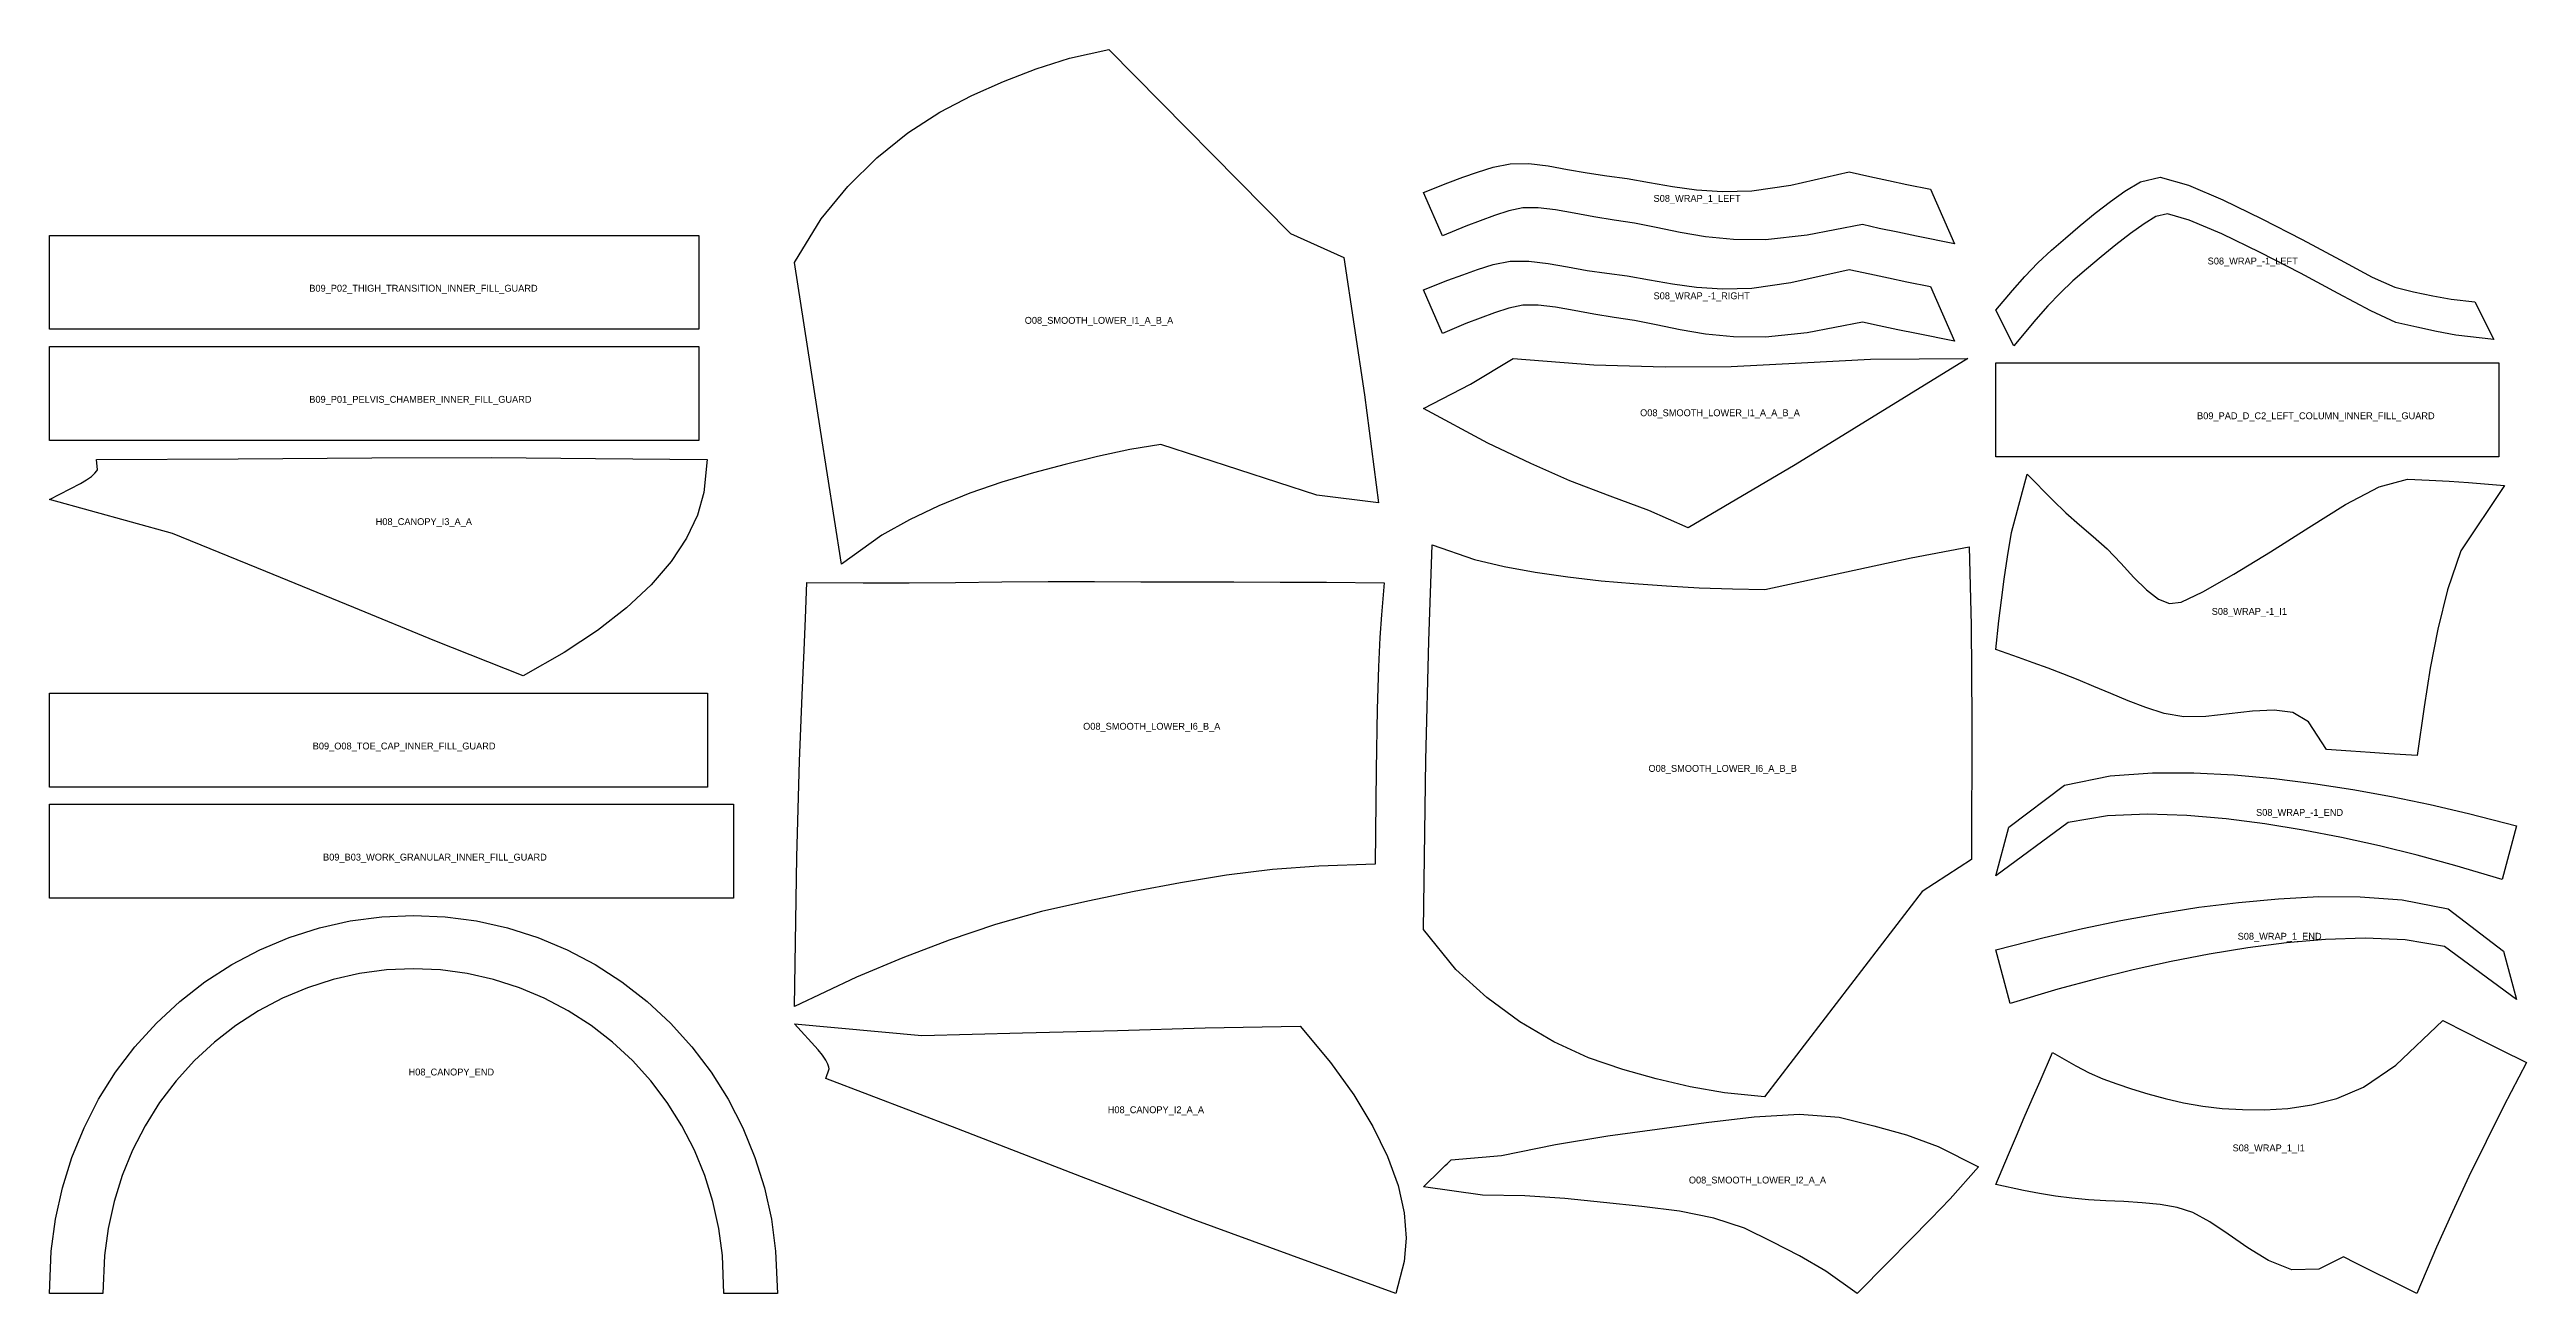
# Model space of a CAD drawing. Header units: millimetres. Extents: x 15 to 21550, y 15 to 1461.
# Drawn here: x 13260 to 16136, y 15 to 1459 of the extents above; entities that cross this region are included whole.
import ezdxf

# ---------------------------------------------------------------- set-up
doc = ezdxf.new("R2010")
doc.units = ezdxf.units.MM

msp = doc.modelspace()

# ---------------------------------------------------------------- linework, layer by layer
for points in [[(14124.7, 1211.8), (14155.4, 1262.8), (14186.6, 1300.4), (14220.1, 1333.5), (14256, 1362.4), (14293.3, 1386.7), (14330.5, 1405.8), (14367.4, 1422), (14405, 1436.9), (14443.8, 1449.3), (14489.5, 1459.2), (14700.5, 1245.6), (14762.6, 1217.6), (14786.5, 1058.3), (14802.7, 932.8), (14731.1, 942), (14549.8, 1000.5), (14514.1, 994.7), (14476.4, 986.7), (14439, 977.5), (14402.1, 967.7), (14365.3, 956.9), (14328.3, 944.1), (14292.2, 929.4), (14258, 913.1), (14226, 895.3), (14179, 861.6), (14154.8, 1017.3), (14124.7, 1211.8)], [(14854.9, 1293.2), (14883.3, 1304.6), (14900.5, 1310.9), (14917.8, 1316.8), (14935.7, 1322.5), (14955.6, 1326.7), (14977.4, 1326.8), (14999.7, 1324.1), (15022.3, 1320.1), (15045, 1315.9), (15067.7, 1312.4), (15091.5, 1309.5), (15117.2, 1305), (15143.9, 1300.2), (15171.9, 1296.5), (15202, 1294.5), (15236.1, 1295.3), (15281.4, 1301.8), (15349, 1317.1), (15373.3, 1311.7), (15394.8, 1307.1), (15416.2, 1302.7), (15443.7, 1297.2), (15471.3, 1233.7), (15427.3, 1242.5), (15405.7, 1247), (15384.1, 1251.6), (15364.8, 1255.9), (15300.4, 1243.6), (15252, 1238.4), (15214.9, 1238.7), (15182.5, 1241.9), (15152.8, 1246.9), (15125.2, 1252.6), (15099.8, 1257.8), (15076.2, 1261.2), (15052.7, 1265), (15029.8, 1269.3), (15008, 1273.2), (14987.9, 1275.5), (14970.1, 1275.4), (14953.9, 1271.8), (14937.4, 1266.4), (14920.7, 1260.5), (14904.2, 1254.2), (14876.8, 1242.8), (14854.9, 1293.2)], [(15519.5, 1156.6), (15538.6, 1179.4), (15553.2, 1195.8), (15568.2, 1211.4), (15583.9, 1226.2), (15600.2, 1240.3), (15617.3, 1254.8), (15634.9, 1269.2), (15652.4, 1282.8), (15669.4, 1294.8), (15687.3, 1305.7), (15710.4, 1311), (15743, 1301.9), (15782.9, 1284.9), (15828.2, 1262.8), (15875.2, 1238.5), (15919.4, 1214.9), (15956.3, 1195.1), (15982.8, 1183.2), (16004.5, 1178), (16026.7, 1173.2), (16048.2, 1169.3), (16075.6, 1166.2), (16097.5, 1122.6), (16053.7, 1127.7), (16031, 1131.8), (16008.1, 1136.8), (15984, 1142.5), (15954.7, 1155.7), (15917, 1175.8), (15873, 1199.4), (15826.5, 1223.5), (15781.9, 1245.1), (15744, 1261.3), (15718.8, 1268.4), (15705.4, 1265.3), (15691.6, 1256.9), (15675.7, 1245.6), (15658.8, 1232.6), (15641.6, 1218.5), (15624.8, 1204.2), (15609, 1190.5), (15594.1, 1176.5), (15579.8, 1161.6), (15565.8, 1145.9), (15540.3, 1115.4), (15519.5, 1156.6)], [(13259.6, 1134.5), (13259.6, 1243.5), (14013.6, 1243.5), (14013.6, 1134.5), (13259.6, 1134.5)], [(14854.9, 1180.1), (14883.3, 1191.5), (14900.5, 1197.8), (14917.8, 1203.7), (14935.7, 1209.5), (14955.6, 1213.6), (14977.4, 1213.7), (14999.7, 1211), (15022.3, 1207), (15045, 1202.8), (15067.7, 1199.4), (15091.5, 1196.4), (15117.2, 1191.9), (15143.9, 1187.2), (15171.9, 1183.4), (15202, 1181.5), (15236.1, 1182.3), (15281.4, 1188.7), (15349, 1204), (15373.3, 1198.7), (15394.8, 1194.1), (15416.2, 1189.6), (15443.7, 1184.1), (15471.3, 1120.6), (15427.3, 1129.4), (15405.7, 1133.9), (15384.1, 1138.5), (15364.8, 1142.8), (15300.4, 1130.5), (15252, 1125.3), (15214.9, 1125.6), (15182.5, 1128.8), (15152.8, 1133.8), (15125.2, 1139.5), (15099.8, 1144.7), (15076.2, 1148.1), (15052.7, 1151.9), (15029.8, 1156.3), (15008, 1160.1), (14987.9, 1162.4), (14970.1, 1162.3), (14953.9, 1158.8), (14937.4, 1153.4), (14920.7, 1147.5), (14904.2, 1141.2), (14876.8, 1129.7), (14854.9, 1180.1)], [(13259.6, 1005.5), (13259.6, 1114.5), (14013.6, 1114.5), (14013.6, 1005.5), (13259.6, 1005.5)], [(14959.1, 1100.6), (15052.6, 1093.2), (15135.4, 1090.9), (15212, 1091.1), (15293.7, 1095.3), (15373.8, 1099.9), (15487.1, 1100.6), (15286.6, 977.1), (15162.2, 904), (15116.6, 924), (15071.7, 940.7), (15024.8, 958.5), (14979.5, 978.5), (14929.7, 1002.2), (14854.9, 1042.4), (14909.6, 1070.7), (14959.1, 1100.6)], [(15519.5, 986.4), (15519.5, 1095.4), (16103.5, 1095.4), (16103.5, 986.4), (15519.5, 986.4)], [(13314.3, 983.1), (13478.6, 984), (13633.8, 985.3), (13772.8, 985.5), (13893.6, 984.4), (14023, 983.1), (14019.3, 945), (14011.8, 918.6), (13999.3, 891.8), (13981.4, 864.8), (13958.1, 837.8), (13929.6, 811), (13895.9, 784.8), (13857.3, 759.2), (13809.4, 732), (13706.9, 772.7), (13612.8, 811.6), (13510.6, 853.2), (13402.3, 897.4), (13259.6, 936.7), (13295.7, 955.3), (13302.7, 959.6), (13308.2, 963.6), (13312.2, 967.2), (13314.7, 970), (13315.5, 971.3), (13314.3, 983.1)], [(15555.9, 966.4), (15585.5, 935.9), (15600.8, 921.5), (15616.5, 907.5), (15632.4, 893.9), (15648.6, 879.4), (15664.6, 863), (15679.7, 846.4), (15694.2, 831.8), (15708.3, 821), (15721.2, 816), (15734.7, 817.6), (15759.7, 829.7), (15795.9, 850.2), (15838.4, 876.1), (15882.8, 904.2), (15925.6, 930.9), (15964.5, 951.7), (15997.3, 960.4), (16022.6, 959.1), (16045.7, 958), (16068.3, 956.5), (16110.2, 953.2), (16059.3, 877.1), (16044, 831.8), (16032.7, 786.3), (16023.9, 741.1), (16016.6, 695.9), (16008.8, 639.5), (15975.9, 641.7), (15953.9, 643.2), (15931.8, 644.8), (15903.5, 646.5), (15882.5, 678.7), (15864.3, 689.6), (15842.5, 692.4), (15817.3, 691), (15790.4, 687.8), (15763.4, 684.9), (15737.6, 684.5), (15714.9, 688.5), (15693.6, 695.3), (15673, 703.1), (15652.8, 711.4), (15633.3, 719.7), (15614.9, 727.4), (15597.4, 734.4), (15580.2, 740.9), (15562.9, 747.3), (15545.7, 753.4), (15519.5, 762.7), (15523, 795.8), (15525.9, 819.9), (15529.2, 844.5), (15533, 870.1), (15537.7, 898.5), (15555.9, 966.4)], [(14864.8, 884), (14914, 867.2), (14948.4, 859.2), (14984.7, 852.5), (15022.6, 846.9), (15061.1, 842.5), (15099.1, 839.2), (15136.9, 836.6), (15175.1, 834.4), (15213.6, 832.9), (15251.2, 832.4), (15421, 869.2), (15488.5, 881.8), (15490.8, 790.9), (15491.6, 679.9), (15491.1, 518.8), (15433.9, 481.7), (15250.8, 243.3), (15204.3, 247.9), (15164.4, 254.8), (15125, 264.1), (15086.2, 274.9), (15046.6, 288.5), (15006.3, 307.1), (14966.6, 330.5), (14928.5, 358.5), (14892.3, 391.2), (14854.9, 437.5), (14857.8, 634.4), (14861, 772.5), (14864.8, 884)], [(14138.9, 840.4), (14204.2, 839.9), (14257.8, 840), (14311.5, 840.6), (14365.3, 841.3), (14419.2, 841.6), (14473.1, 841.5), (14526.9, 841.4), (14580.7, 841.3), (14634.5, 841.2), (14688.5, 841), (14742.4, 840.7), (14809.4, 840.2), (14806.2, 803), (14804.3, 776.7), (14802.6, 742.5), (14801.1, 693.4), (14799.9, 622.9), (14798.6, 513.3), (14733.2, 511.2), (14679.7, 507.2), (14626.2, 500.5), (14572.6, 491.7), (14518.9, 481.5), (14465, 470.3), (14411.4, 458.4), (14357.9, 443.4), (14304.3, 425.3), (14250.5, 404.7), (14196.7, 382.3), (14124.7, 348.2), (14127.4, 522), (14130.4, 632.9), (14133.3, 709.7), (14135.7, 761.8), (14137.5, 798.5), (14138.9, 840.4)], [(13259.6, 603), (13259.6, 712), (14023.6, 712), (14023.6, 603), (13259.6, 603)], [(15534.7, 556.4), (15599.1, 605.2), (15652.2, 615.8), (15701.4, 619.4), (15749.2, 619.5), (15796.1, 617.2), (15842.5, 612.9), (15888.3, 607.2), (15933.8, 600.1), (15978.9, 591.9), (16023.7, 582.6), (16068.3, 572.2), (16124.1, 557.9), (16107.4, 495.7), (16052.2, 512), (16008.6, 523.8), (15964.8, 534.6), (15920.7, 544.4), (15876.3, 552.9), (15831.7, 560.2), (15786.7, 565.9), (15741.2, 569.8), (15695.4, 571.3), (15649, 569.4), (15603.4, 561.7), (15519.5, 500), (15534.7, 556.4)], [(13259.6, 474), (13259.6, 583), (14053.6, 583), (14053.6, 474), (13259.6, 474)], [(15519.5, 414.1), (15575.4, 428.4), (15619.9, 438.8), (15664.7, 448.1), (15709.9, 456.3), (15755.3, 463.4), (15801.2, 469.1), (15847.5, 473.3), (15894.5, 475.7), (15942.3, 475.6), (15991.4, 471.9), (16044.5, 461.4), (16109, 412.5), (16124.1, 356.2), (16040.3, 417.9), (15994.6, 425.5), (15948.3, 427.4), (15902.4, 425.9), (15857, 422), (15812, 416.3), (15767.3, 409.1), (15722.9, 400.5), (15678.8, 390.8), (15635, 380), (15591.5, 368.2), (15536.2, 351.8), (15519.5, 414.1)], [(13259.6, 15), (13261.7, 64.2), (13266.5, 101.1), (13274.5, 137.5), (13285.6, 173), (13299.7, 207.4), (13316.6, 240.5), (13336.4, 271.9), (13358.8, 301.4), (13383.7, 328.9), (13410.8, 354.1), (13440, 376.7), (13471.1, 396.8), (13503.8, 414), (13537.8, 428.2), (13572.9, 439.5), (13608.8, 447.5), (13645.4, 452.4), (13682.2, 454), (13718.9, 452.4), (13755.5, 447.5), (13791.4, 439.5), (13826.5, 428.2), (13860.6, 414), (13893.2, 396.8), (13924.3, 376.7), (13953.5, 354.1), (13980.6, 328.9), (14005.5, 301.4), (14027.9, 271.9), (14047.7, 240.5), (14064.6, 207.4), (14078.7, 173), (14089.8, 137.5), (14097.8, 101.1), (14102.6, 64.2), (14104.7, 15), (14042.7, 15), (14040.8, 58.9), (14036.7, 90.5), (14029.8, 121.6), (14020.4, 152), (14008.3, 181.5), (13993.8, 209.7), (13976.9, 236.6), (13957.7, 261.8), (13936.5, 285.3), (13913.3, 306.8), (13888.4, 326.1), (13861.9, 343.2), (13834.1, 357.9), (13805.1, 370), (13775.2, 379.6), (13744.6, 386.5), (13713.5, 390.6), (13682.2, 392), (13650.8, 390.6), (13619.7, 386.5), (13589.1, 379.6), (13559.2, 370), (13530.2, 357.9), (13502.4, 343.2), (13475.9, 326.1), (13451, 306.8), (13427.8, 285.3), (13406.6, 261.8), (13387.4, 236.6), (13370.5, 209.7), (13356, 181.5), (13343.9, 152), (13334.5, 121.6), (13327.6, 90.5), (13323.5, 58.9), (13321.6, 15), (13259.6, 15)], [(14124.7, 328.2), (14272.3, 314.5), (14389.2, 317.4), (14499.5, 320.3), (14601.3, 323.5), (14711.6, 325.5), (14746.8, 283.1), (14773.9, 245.5), (14796.1, 209), (14813.3, 173.9), (14825.4, 140.4), (14832.6, 108.8), (14834.9, 79.3), (14832.6, 52), (14822.7, 15), (14701, 59.4), (14587.6, 101), (14457.7, 150.3), (14312.9, 206.4), (14161.1, 264.7), (14164.9, 275.8), (14164.5, 277.7), (14163.3, 281.2), (14160.9, 285.9), (14157.2, 291.6), (14152.2, 298), (14124.7, 328.2)], [(15585.3, 294.9), (15612.3, 279.2), (15627.8, 271.3), (15643.6, 264.3), (15660, 258.2), (15677.1, 252.5), (15695.8, 246.8), (15716, 241.3), (15737.4, 236.3), (15759.6, 232.3), (15782.2, 229.7), (15805.7, 228.5), (15831.3, 228.3), (15858.3, 229.9), (15886.3, 233.9), (15915.4, 241.5), (15946.5, 254.6), (15983.9, 280.2), (16038.4, 331.8), (16065.8, 318), (16085.5, 308.1), (16105.1, 298.3), (16135.5, 283), (16108.9, 232), (16088.6, 191.6), (16068.8, 150.9), (16049.6, 109.9), (16031, 68.6), (16008.1, 15), (15977.2, 30.4), (15957.5, 40.3), (15937.6, 50.2), (15923, 57.6), (15894.6, 43.3), (15863, 42.5), (15836, 53.2), (15812, 68), (15789.3, 83.9), (15767.9, 98.3), (15748.3, 109), (15730, 114.7), (15710.3, 118.1), (15689.4, 120.3), (15668.2, 121.6), (15647.2, 122.6), (15626.9, 123.7), (15607.5, 125.5), (15588.6, 128), (15570, 131), (15551.6, 134.5), (15519.5, 141.6), (15534.2, 176.5), (15543.3, 198), (15552.4, 219.3), (15561.6, 240.5), (15570.8, 261.5), (15585.3, 294.9)], [(14886.9, 170.1), (14945.4, 175.2), (15008.1, 188.1), (15068.9, 198.2), (15126.1, 205.6), (15183.1, 213.4), (15238.9, 220.2), (15291.3, 223.3), (15337.7, 219.6), (15377.6, 209.7), (15415.9, 199), (15452.6, 185.8), (15499.5, 162.2), (15466.5, 124.9), (15444.1, 101.5), (15420.1, 77.1), (15393.9, 50.8), (15358.5, 15), (15321.9, 40.9), (15291.6, 58.6), (15259.7, 75.1), (15227.5, 90.7), (15192.1, 102.5), (15152, 110.4), (15108.6, 115.9), (15063.8, 120.6), (15019.1, 125.3), (14972.5, 128.2), (14923.3, 129.2), (14854.9, 138.9), (14875.1, 158.7), (14877.8, 161.3), (14880.2, 163.5), (14882.2, 165.4), (14886.9, 170.1)]]:
    msp.add_lwpolyline(points, close=True)

# ---------------------------------------------------------------- texts
for s, p in [('S08_WRAP_1_LEFT', (15122, 1282.4)), ('S08_WRAP_-1_LEFT', (15765.4, 1209.7)), ('B09_P02_THIGH_TRANSITION_INNER_FILL_GUARD', (13561.2, 1178.1)), ('S08_WRAP_-1_RIGHT', (15122, 1169.3)), ('O08_SMOOTH_LOWER_I1_A_B_A', (14391.9, 1140.8)), ('B09_P01_PELVIS_CHAMBER_INNER_FILL_GUARD', (13561.2, 1049.1)), ('O08_SMOOTH_LOWER_I1_A_A_B_A', (15106.4, 1033.5)), ('B09_PAD_D_C2_LEFT_COLUMN_INNER_FILL_GUARD', (15753.1, 1030)), ('H08_CANOPY_I3_A_A', (13638.3, 907.1)), ('S08_WRAP_-1_I1', (15770.1, 802.9)), ('O08_SMOOTH_LOWER_I6_B_A', (14459.7, 669.5)), ('B09_O08_TOE_CAP_INNER_FILL_GUARD', (13565.2, 646.6)), ('O08_SMOOTH_LOWER_I6_A_B_B', (15116.1, 620.6)), ('S08_WRAP_-1_END', (15821.6, 569.5)), ('B09_B03_WORK_GRANULAR_INNER_FILL_GUARD', (13577.2, 517.6)), ('S08_WRAP_1_END', (15800.2, 425.7)), ('H08_CANOPY_END', (13676.5, 268.1)), ('H08_CANOPY_I2_A_A', (14488.3, 224.3)), ('S08_WRAP_1_I1', (15794.3, 180)), ('O08_SMOOTH_LOWER_I2_A_A', (15163, 142.7))]:
    msp.add_text(s, height=8).set_placement(p)

doc.saveas('drawing.dxf')
